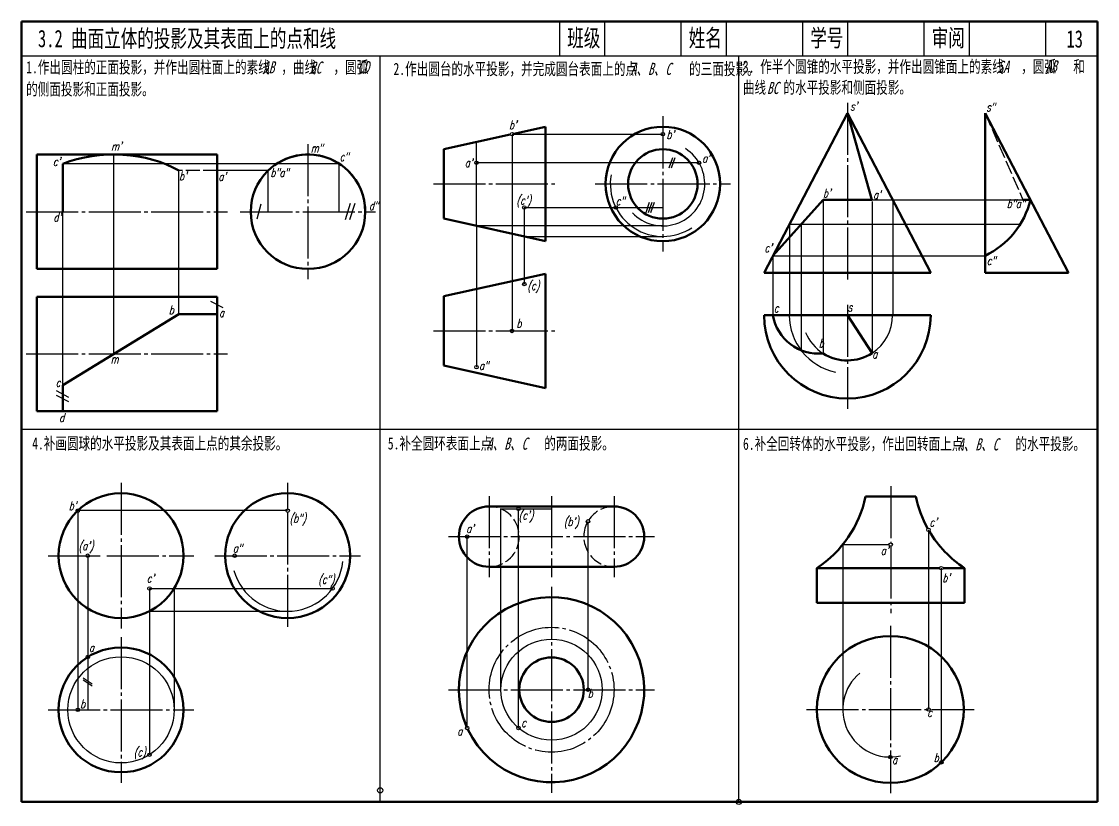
# Model space of a CAD drawing. Header units: millimetres. Extents: x 1821 to 3177, y 368 to 1466.
# Drawn here: x 2181.6 to 2491.6, y 1239.8 to 1465.6 of the extents above; entities that cross this region are included whole.
import ezdxf

# ---------------------------------------------------------------- set-up
doc = ezdxf.new("R2010")
doc.units = ezdxf.units.MM
doc.header["$PDMODE"] = 33
doc.header["$PDSIZE"] = 1.5
doc.linetypes.add('myCENTER', pattern=[18, 15, -1, 1, -1])
doc.linetypes.add('myHIDDEN', pattern=[5, 4, -1])
for name, color, linetype, lineweight in [('中心线', 7, 'myCENTER', 25), ('标注', 7, 'Continuous', 25), ('标题文字', 7, 'Continuous', 25), ('答案中心线', 1, 'myCENTER', 25), ('答案作图线1', 5, 'Continuous', 25), ('答案标注', 1, 'Continuous', 25), ('答案粗实线', 1, 'Continuous', 50), ('答案粗实线2', 5, 'Continuous', 50), ('答案细实线', 1, 'Continuous', 25), ('答案虚线', 1, 'myHIDDEN', 25), ('粗实线', 7, 'Continuous', 50), ('细实线', 7, 'Continuous', 25), ('虚线', 7, 'myHIDDEN', 25)]:
    doc.layers.add(name, color=color, linetype=linetype, lineweight=lineweight)
doc.styles.add('字母标注-2.5号', font='txt.shx', dxfattribs={"width": 0.7, "oblique": 15, "height": 2.5})
doc.styles.add('标题字母', font='', dxfattribs={"width": 0.7, "oblique": 15, "height": 3.5})
doc.styles.add('标题汉字1-5号', font='', dxfattribs={"width": 0.7, "height": 5})
doc.styles.add('标题汉字2-3.5号', font='', dxfattribs={"width": 0.7, "height": 3.5})
doc.styles.get('标题字母').set_extended_font_data('FangSong_GB2312')
doc.styles.get('标题汉字1-5号').set_extended_font_data('SimSun')
doc.styles.get('标题汉字2-3.5号').set_extended_font_data('SimSun')

msp = doc.modelspace()

# ---------------------------------------------------------------- linework, layer by layer
for p, q in [((2284.95, 1240.59), (2284.95, 1455.59)), ((2388.28, 1240.59), (2388.28, 1455.59)), ((2181.62, 1348.09), (2491.62, 1348.09))]:
    msp.add_line(p, q)
for p in [(2284.95, 1243.92), (2388.28, 1240.59)]:
    msp.add_point(p)
at = {"layer": '中心线'}
for p, q in [((2419.56, 1442.17), (2419.56, 1390.17)), ((2366.39, 1438.25), (2366.39, 1399.25)), ((2264.15, 1430.25), (2264.15, 1391.25)), ((2300.29, 1418.75), (2335.61, 1418.75)), ((2346.89, 1418.75), (2385.89, 1418.75)), ((2244.65, 1410.75), (2283.65, 1410.75)), ((2182.98, 1369.75), (2240.98, 1369.75)), ((2210.28, 1332.57), (2210.28, 1290.57)), ((2258.27, 1332.57), (2258.27, 1325.06)), ((2432.04, 1331.59), (2432.04, 1315.27)), ((2316.32, 1328.77), (2316.32, 1305.37)), ((2334.32, 1328.77), (2334.32, 1305.37)), ((2352.32, 1328.77), (2352.32, 1305.37)), ((2258.27, 1324.06), (2258.27, 1290.57)), ((2304.62, 1317.07), (2364.02, 1317.07)), ((2189.28, 1311.57), (2205.2, 1311.57)), ((2206.2, 1311.57), (2231.28, 1311.57)), ((2237.27, 1311.57), (2279.27, 1311.57)), ((2432.04, 1314.27), (2432.04, 1294.98)), ((2334.32, 1302.63), (2334.32, 1243.23)), ((2431.94, 1291.39), (2431.94, 1243.07)), ((2304.62, 1272.93), (2364.02, 1272.93)), ((2407.78, 1267.23), (2456.11, 1267.23))]:
    msp.add_line(p, q, dxfattribs=at)
msp.add_circle((2334.32, 1272.93), 18, dxfattribs=at)
at = {"layer": '答案中心线'}
for p, q in [((2182.98, 1410.75), (2240.98, 1410.75)), ((2419.56, 1383.9), (2419.56, 1353.9)), ((2300.29, 1376.37), (2335.61, 1376.37)), ((2210.28, 1288.12), (2210.28, 1246.12)), ((2189.28, 1267.12), (2231.28, 1267.12))]:
    msp.add_line(p, q, dxfattribs=at)
at = {"layer": '答案作图线1'}
for p, q in [((2369.13, 1426.26), (2368.11, 1423.3)), ((2369.81, 1426.26), (2368.79, 1423.3)), ((2273.15, 1424.58), (2193.48, 1424.58)), ((2252.65, 1422.59), (2237.98, 1422.59)), ((2250.57, 1412.96), (2249.37, 1408.56)), ((2276.34, 1413.09), (2274.83, 1408.38)), ((2277.66, 1413.09), (2276.15, 1408.38)), ((2362.49, 1413.36), (2361.47, 1410.41)), ((2363.18, 1413.36), (2362.15, 1410.41)), ((2363.86, 1413.36), (2362.84, 1410.41)), ((2236.07, 1384.95), (2239.6, 1383.12)), ((2191.59, 1359.15), (2195.12, 1357.32)), ((2191.59, 1357.83), (2195.12, 1356)), ((2199.42, 1276.4), (2201.97, 1274.65)), ((2199.42, 1275.77), (2201.97, 1274.01))]:
    msp.add_line(p, q, dxfattribs=at)
at = {"layer": '答案粗实线'}
for p, q in [((2185.98, 1427.25), (2185.98, 1394.25)), ((2185.98, 1427.25), (2237.98, 1427.25)), ((2237.98, 1427.25), (2237.98, 1394.25)), ((2470.14, 1414.17), (2472.28, 1414.17)), ((2185.98, 1394.25), (2237.98, 1394.25)), ((2303.29, 1386.37), (2332.61, 1392.87)), ((2332.61, 1392.87), (2332.61, 1359.87)), ((2303.29, 1386.37), (2303.29, 1366.37)), ((2395.56, 1380.9), (2443.56, 1380.9)), ((2303.29, 1366.37), (2332.61, 1359.87))]:
    msp.add_line(p, q, dxfattribs=at)
msp.add_circle((2210.28, 1267.12), 18, dxfattribs=at)
for centre, radius, start, end in [((2448.87, 1419.77), 24.07, 295.51, 346.5479), ((2419.56, 1380.9), 24, 180, 0)]:
    msp.add_arc(centre, radius, start, end, dxfattribs=at)
at = {"layer": '答案粗实线2'}
for p, q in [((2193.48, 1410.75), (2193.48, 1424.58)), ((2419.56, 1380.9), (2426.71, 1369.99))]:
    msp.add_line(p, q, dxfattribs=at)
for centre, radius, start, end in [((2264.15, 1410.75), 16.5, 0, 134.1844), ((2411.22, 1383.13), 13.3, 189.6221, 275.8105), ((2419.56, 1380.9), 13.04, 237.543, 303.2172)]:
    msp.add_arc(centre, radius, start, end, dxfattribs=at)
msp.add_ellipse((2208.19, 1410.75), major_axis=(-26.96, 0), ratio=0.61194, start_param=3.941226, end_param=5.28932, dxfattribs=at)
at = {"layer": '答案细实线'}
for p, q in [((2322.94, 1433.11), (2322.94, 1376.37)), ((2322.94, 1433.11), (2366.39, 1433.11)), ((2312.71, 1406.66), (2312.71, 1430.84)), ((2208.19, 1369.75), (2208.19, 1427.25)), ((2273.15, 1410.75), (2273.15, 1424.58)), ((2376.82, 1424.86), (2312.71, 1424.86)), ((2226.98, 1381.25), (2226.98, 1422.59)), ((2252.65, 1410.75), (2252.65, 1422.59)), ((2412.56, 1414.17), (2412.56, 1369.9)), ((2426.56, 1414.17), (2470.14, 1414.17)), ((2426.71, 1413.65), (2426.71, 1369.99)), ((2428.56, 1414.17), (2432.61, 1414.17)), ((2432.61, 1414.17), (2432.61, 1380.9)), ((2193.48, 1360.75), (2193.48, 1410.75)), ((2326.48, 1411.95), (2326.48, 1389.9)), ((2326.48, 1411.95), (2366.39, 1411.95)), ((2366.39, 1406.66), (2312.71, 1406.66)), ((2312.71, 1406.66), (2312.71, 1365.94)), ((2469.34, 1407.1), (2402.84, 1407.1)), ((2402.84, 1407.1), (2402.84, 1380.9)), ((2406.23, 1407.1), (2406.23, 1370.8)), ((2326.48, 1403.61), (2366.39, 1403.61)), ((2398.11, 1398.04), (2398.11, 1380.9)), ((2398.11, 1398.04), (2459.23, 1398.04)), ((2258.29, 1324.56), (2197.83, 1324.56)), ((2197.83, 1324.56), (2197.83, 1267.12)), ((2319.74, 1272.93), (2319.74, 1325.07)), ((2319.74, 1325.07), (2334.32, 1325.07)), ((2324.8, 1261.9), (2324.8, 1325.07)), ((2344.81, 1321.47), (2344.81, 1272.93)), ((2442.93, 1319.04), (2442.93, 1267.23)), ((2310.01, 1261.88), (2310.01, 1317.07)), ((2418.23, 1314.77), (2431.54, 1314.77)), ((2418.23, 1314.77), (2418.23, 1267.23)), ((2200.7, 1311.57), (2200.7, 1267.12)), ((2446.62, 1307.98), (2446.62, 1251.98)), ((2218.49, 1302.11), (2271.21, 1302.11)), ((2218.49, 1302.11), (2218.49, 1254.18)), ((2225.6, 1302.11), (2225.6, 1267.12)), ((2218.49, 1295.55), (2258.27, 1295.55))]:
    msp.add_line(p, q, dxfattribs=at)
for centre, radius in [((2366.39, 1433.11), 0.5), ((2312.71, 1424.86), 0.5), ((2352.86, 1411.95), 0.5), ((2326.48, 1389.9), 0.5), ((2322.94, 1376.37), 0.5), ((2312.71, 1365.94), 0.5), ((2197.83, 1324.56), 0.5), ((2324.8, 1325.07), 0.5), ((2310.01, 1317.07), 0.5), ((2243.04, 1311.57), 0.5), ((2271.21, 1302.11), 0.5), ((2334.32, 1272.93), 14.57), ((2210.28, 1267.12), 15.31), ((2200.7, 1282.35), 0.5), ((2344.81, 1272.93), 0.5), ((2197.83, 1267.12), 0.5), ((2442.93, 1267.23), 0.5), ((2218.49, 1254.18), 0.5), ((2431.94, 1253.52), 0.5), ((2446.62, 1251.98), 0.5)]:
    msp.add_circle(centre, radius, dxfattribs=at)
for centre, radius, start, end in [((2366.39, 1418.75), 12.09, 223.4102, 57.3038), ((2366.39, 1418.75), 15.14, 170.0931, 303.6364), ((2419.56, 1380.9), 16.73, 180, 258.216), ((2419.56, 1380.9), 13.04, 303.2172, 0), ((2419.56, 1380.9), 13.04, 202.487, 237.543), ((2258.27, 1311.57), 16.02, 195.5078, 353.9532), ((2431.94, 1267.23), 13.71, 129.9605, 282.2133)]:
    msp.add_arc(centre, radius, start, end, dxfattribs=at)
at = {"layer": '答案虚线'}
for p, q in [((2459.23, 1439.17), (2470.14, 1414.17)), ((2237.98, 1422.59), (2226.98, 1422.59))]:
    msp.add_line(p, q, dxfattribs=at)
at = {"layer": '粗实线'}
for p, q in [((2181.62, 1465.59), (2181.62, 1240.59)), ((2491.62, 1465.59), (2181.62, 1465.59)), ((2491.62, 1240.59), (2491.62, 1465.59)), ((2303.29, 1428.75), (2322.45, 1433)), ((2323.43, 1433.22), (2332.61, 1435.25)), ((2332.61, 1435.25), (2332.61, 1402.25)), ((2303.29, 1428.75), (2303.29, 1408.75)), ((2303.29, 1408.75), (2332.61, 1402.25)), ((2185.98, 1386.25), (2185.98, 1353.25)), ((2185.98, 1386.25), (2237.98, 1386.25)), ((2237.98, 1386.25), (2237.98, 1353.25)), ((2193.48, 1360.75), (2226.98, 1381.25)), ((2237.98, 1381.25), (2226.98, 1381.25)), ((2193.48, 1360.75), (2193.48, 1353.25)), ((2185.98, 1353.25), (2237.98, 1353.25)), ((2424.81, 1328.59), (2439.27, 1328.59)), ((2316.32, 1325.77), (2352.32, 1325.77)), ((2316.32, 1308.37), (2352.32, 1308.37)), ((2410.78, 1307.98), (2446.12, 1307.98)), ((2410.78, 1307.98), (2410.78, 1297.98)), ((2447.12, 1307.98), (2453.3, 1307.98)), ((2453.3, 1307.98), (2453.3, 1297.98)), ((2410.78, 1297.98), (2453.3, 1297.98)), ((2181.62, 1240.59), (2491.62, 1240.59))]:
    msp.add_line(p, q, dxfattribs=at)
at = {"layer": '粗实线', "extrusion": (0, 1, 2.22045e-16)}
for p, q in [((2395.56, 1393.17), (2419.56, 1439.17)), ((2419.56, 1439.17), (2443.56, 1393.17)), ((2426.56, 1414.17), (2419.56, 1439.17)), ((2398.11, 1398.04), (2412.56, 1414.17)), ((2419.56, 1414.17), (2412.56, 1414.17)), ((2419.56, 1414.17), (2426.56, 1414.17)), ((2443.56, 1393.17), (2395.56, 1393.17))]:
    msp.add_line(p, q, dxfattribs=at)
at = {"layer": '粗实线', "extrusion": (2.22045e-16, 1, -4.93038e-32)}
for p, q in [((2459.23, 1439.17), (2459.23, 1393.17)), ((2459.23, 1439.17), (2483.23, 1393.17)), ((2483.23, 1393.17), (2459.23, 1393.17))]:
    msp.add_line(p, q, dxfattribs=at)
at = {"layer": '粗实线'}
for centre, radius in [((2366.39, 1418.75), 16.5), ((2264.15, 1410.75), 16.5), ((2366.39, 1418.75), 10), ((2210.28, 1311.57), 18), ((2258.27, 1311.57), 18), ((2431.94, 1267.23), 21.16), ((2334.32, 1272.93), 9.3)]:
    msp.add_circle(centre, radius, dxfattribs=at)
for centre, radius, start, end in [((2392.54, 1335.48), 33, 303.5573, 347.9465), ((2471.54, 1335.48), 33, 192.0535, 209.0142), ((2316.32, 1317.07), 8.7, 90, 270), ((2352.32, 1317.07), 8.7, 270, 90), ((2471.54, 1335.48), 33, 210.7505, 236.4427), ((2334.32, 1272.93), 26.7, 205.5165, 203.3705)]:
    msp.add_arc(centre, radius, start, end, dxfattribs=at)
at = {"layer": '细实线'}
for p, q in [((2336.62, 1465.59), (2336.62, 1455.59)), ((2349.62, 1465.59), (2349.62, 1455.59)), ((2371.62, 1465.59), (2371.62, 1455.59)), ((2384.62, 1465.59), (2384.62, 1455.59)), ((2406.62, 1465.59), (2406.62, 1455.59)), ((2419.62, 1465.59), (2419.62, 1455.59)), ((2441.62, 1465.59), (2441.62, 1455.59)), ((2454.62, 1465.59), (2454.62, 1455.59)), ((2476.62, 1465.59), (2476.62, 1455.59)), ((2491.62, 1455.59), (2181.62, 1455.59))]:
    msp.add_line(p, q, dxfattribs=at)
for centre in [(2322.94, 1433.11), (2376.82, 1424.86), (2326.48, 1411.95), (2258.29, 1324.56), (2344.81, 1321.47), (2442.93, 1319.04), (2432.04, 1314.77), (2200.7, 1311.57), (2446.62, 1307.98), (2218.49, 1302.11), (2310.01, 1261.88), (2324.8, 1261.9)]:
    msp.add_circle(centre, 0.5, dxfattribs=at)
at = {"layer": '虚线'}
for centre, start, end in [((2316.32, 1317.07), 270, 90), ((2352.32, 1317.07), 90, 146.3424), ((2352.32, 1317.07), 152.929, 270)]:
    msp.add_arc(centre, 8.7, start, end, dxfattribs=at)

# ---------------------------------------------------------------- texts
at = {"layer": '标注', "style": '字母标注-2.5号', "oblique": 15, "width": 0.7}
for s, p in [("s'", (2420.37, 1439.93)), ('s"', (2459.58, 1439.67)), ("b'", (2322.06, 1434.52)), ('a"', (2377.74, 1424.9)), ("b'", (2412.53, 1414.85)), ("a'", (2426.97, 1414.4)), ("(c')", (2324.21, 1412.78)), ('b"a"', (2465.47, 1411.82)), ("c'", (2395.7, 1399.07)), ('c"', (2459.74, 1395.4)), ('b', (2224.08, 1381.19)), ('a', (2238.54, 1380.37)), ('c', (2191.46, 1360.24)), ('d', (2192.47, 1350.13)), ('(b")', (2258.86, 1321.1)), ("(b')", (2337.89, 1320.15)), ("c'", (2443.24, 1320)), ("(a')", (2198.08, 1313.17)), ("a'", (2429.2, 1311.83)), ("c'", (2217.71, 1303.82)), ("b'", (2446.94, 1303.96)), ('c', (2325.6, 1262.17)), ('a', (2307.17, 1259.73))]:
    msp.add_text(s, height=2.5, dxfattribs=at).set_placement(p)
at = {"layer": '标题文字', "width": 0.7}
for s, height, style, p in [('3.2 曲面立体的投影及其表面上的点和线', 5, '标题汉字1-5号', (2186.35, 1458.18)), ('班级', 5, '标题汉字1-5号', (2338.84, 1458.35)), ('姓名', 5, '标题汉字1-5号', (2373.84, 1458.35)), ('学号', 5, '标题汉字1-5号', (2408.84, 1458.35)), ('审阅', 5, '标题汉字1-5号', (2443.84, 1458.35)), ('13', 5, '标题汉字1-5号', (2482.67, 1458.08)), ('1.作出圆柱的正面投影，并作出圆柱面上的素线  ，曲线   ，圆弧', 3.5, '标题汉字2-3.5号', (2182.97, 1450.66)), ('2.作出圆台的水平投影，并完成圆台表面上的点         的三面投影。', 3.5, '标题汉字2-3.5号', (2288.79, 1450.18)), ('3. 作半个圆锥的水平投影，并作出圆锥面上的素线   ，圆弧   和', 3.5, '标题汉字2-3.5号', (2389.45, 1450.83)), ('的侧面投影和正面投影。', 3.5, '标题汉字2-3.5号', (2182.94, 1444.33)), ('曲线   的水平投影和侧面投影。', 3.5, '标题汉字2-3.5号', (2389.45, 1444.82)), ('4.补画圆球的水平投影及其表面上点的其余投影。', 3.5, '标题汉字2-3.5号', (2184.69, 1342.2)), ('5.补全圆环表面上点         的两面投影。', 3.5, '标题汉字2-3.5号', (2287.15, 1342.2)), ('6.补全回转体的水平投影，作出回转面上点         的水平投影。', 3.5, '标题汉字2-3.5号', (2389.49, 1342.09))]:
    msp.add_text(s, height=height, dxfattribs=dict(at, style=style)).set_placement(p)
at = {"layer": '答案标注', "style": '字母标注-2.5号', "oblique": 15, "width": 0.7}
for s, p in [("b'", (2367.46, 1431.78)), ("m'", (2207.44, 1428.39)), ('m"', (2264.96, 1427.84)), ("c'", (2190.67, 1423.96)), ('c"', (2273.28, 1425.34)), ("a'", (2309.35, 1423.62)), ('b"a"', (2253.32, 1420.77)), ("b'", (2227.02, 1419.8)), ("a'", (2238.35, 1419.66)), ('d"', (2281.74, 1411.21)), ('c"', (2352.84, 1412.61)), ("d'", (2190.81, 1407.89)), ('(c)', (2327.37, 1388.17)), ('c', (2398.39, 1381.72)), ('s', (2419.65, 1381.99)), ('b', (2324.23, 1377.33)), ('b', (2411.31, 1371.63)), ('m', (2207.31, 1367.01)), ('a"', (2313.46, 1365.15)), ('a', (2426.72, 1368.45)), ("b'", (2195.24, 1324.74)), ("(c')", (2324.86, 1321.98)), ("a'", (2309.75, 1318.17)), ('a"', (2242.53, 1312.48)), ('(c")', (2267.13, 1303.5)), ('a', (2201.08, 1283.86)), ('b', (2344.77, 1270.65)), ('b', (2198.53, 1267.61)), ('c', (2442.58, 1265.11)), ('(c)', (2213.97, 1253.72)), ('a', (2432.45, 1251.49)), ('b', (2444.45, 1252.12))]:
    msp.add_text(s, height=2.5, dxfattribs=at).set_placement(p)
at = {"layer": '细实线', "style": '标题字母', "oblique": 15, "width": 0.7}
for s, p in [('AB', (2251.14, 1450.62)), ('BC', (2264.68, 1450.55)), ('CD', (2278.43, 1450.68)), ('SA', (2462.78, 1450.78)), ('AB', (2476.56, 1450.9)), ('A、B、C', (2357.08, 1450.17)), ('BC', (2396.37, 1444.68)), ('A、B、C', (2315.66, 1342.13)), ('A、B、C', (2451.38, 1341.93))]:
    msp.add_text(s, height=3.5, dxfattribs=at).set_placement(p)

doc.saveas('drawing.dxf')
